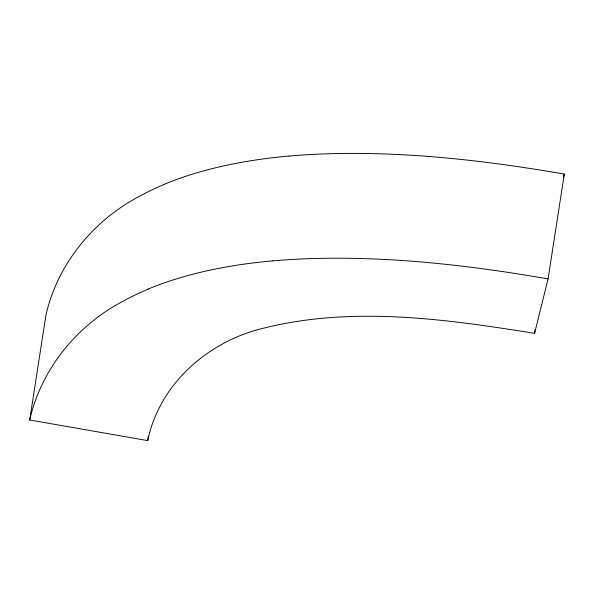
<?xml version="1.0" encoding="UTF-8"?>
<svg xmlns="http://www.w3.org/2000/svg" width="594" height="594" viewBox="0 0 594 594"><rect width="100%" height="100%" fill="white"/><g stroke="black" fill="none" stroke-linecap="round" stroke-linejoin="round"><path stroke-width="0.89" d="M289.048 156.081L294.223 155.643A397.824 185.543 8.8 0 1 325.913 153.839C405.836 151.277 485.662 160.484 564.3 174.087L548.076 278.89L534.57 333.323C445.641 319.082 352.769 305.91 264.003 328.081C208.561 340.978 159.504 383.635 147.713 440.622L29.7 419.98L45.924 315.184C57.566 263.877 93.644 220.062 140.065 195.983A384.793 179.462 8.8 0 1 164.486 184.318M147.713 440.622L148.418 436.063M534.57 333.323L535.135 329.677M563.416 177.658L564.3 174.087M29.7 419.98C41.342 368.674 77.42 324.859 123.842 300.779A384.793 179.462 8.8 0 1 148.262 289.115M272.824 260.885L277.999 260.439A397.824 185.543 8.8 0 1 309.689 258.635C389.612 256.073 469.438 265.28 548.076 278.89M148.144 289.048A363.12 169.357 8.8 0 1 272.802 260.855M164.367 184.251A363.12 169.357 8.8 0 1 289.026 156.059"/></g></svg>
